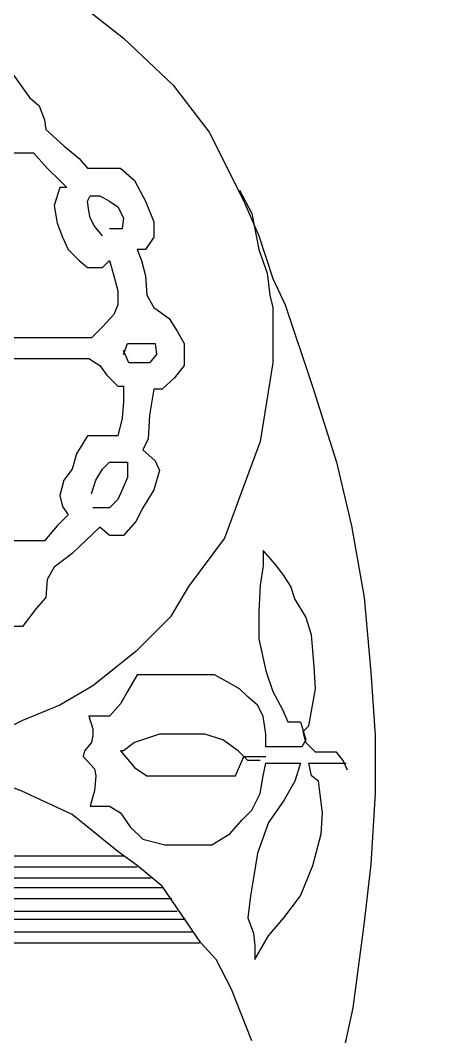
# Model space of a CAD drawing. Extents: x 731854 to 732444, y 4380981 to 4382008.
# Drawn here: x 731897.76 to 731900.74, y 4381840.15 to 4381847.51 of the extents above; entities that cross this region are included whole.
import ezdxf

# ---------------------------------------------------------------- set-up
doc = ezdxf.new("R2010")
doc.units = 0
doc.layers.get('0').update_dxf_attribs({"linetype": 'CONTINUOUS'})

msp = doc.modelspace()

# ---------------------------------------------------------------- linework, layer by layer
at = {"color": 0, "linetype": 'CONTINUOUS'}
for p, q in [((731898.21, 4381847.61), (731898.5, 4381847.38)), ((731898.21, 4381847.61), (731898.5, 4381847.38)), ((731898.5, 4381847.38), (731898.86, 4381847.04)), ((731898.5, 4381847.38), (731898.86, 4381847.04)), ((731897.7, 4381847.12), (731897.82, 4381846.95)), ((731897.7, 4381847.12), (731897.82, 4381846.95)), ((731898.86, 4381847.04), (731899.12, 4381846.7)), ((731898.86, 4381847.04), (731899.12, 4381846.7)), ((731897.82, 4381846.95), (731897.89, 4381846.89)), ((731897.82, 4381846.95), (731897.89, 4381846.89)), ((731897.89, 4381846.89), (731897.93, 4381846.79)), ((731897.89, 4381846.89), (731897.93, 4381846.79)), ((731897.93, 4381846.79), (731897.94, 4381846.72)), ((731897.93, 4381846.79), (731897.94, 4381846.72)), ((731897.94, 4381846.72), (731898.07, 4381846.6)), ((731897.94, 4381846.72), (731898.07, 4381846.6)), ((731899.12, 4381846.7), (731899.37, 4381846.2)), ((731899.12, 4381846.7), (731899.37, 4381846.2)), ((731898.07, 4381846.6), (731898.18, 4381846.51)), ((731898.07, 4381846.6), (731898.18, 4381846.51)), ((731897.68, 4381846.55), (731897.77, 4381846.55)), ((731897.68, 4381846.55), (731897.77, 4381846.55)), ((731897.77, 4381846.55), (731897.85, 4381846.55)), ((731897.77, 4381846.55), (731897.85, 4381846.55)), ((731897.85, 4381846.55), (731897.95, 4381846.44)), ((731897.85, 4381846.55), (731897.95, 4381846.44)), ((731898.18, 4381846.51), (731898.24, 4381846.44)), ((731898.18, 4381846.51), (731898.24, 4381846.44)), ((731897.95, 4381846.44), (731898.04, 4381846.35)), ((731897.95, 4381846.44), (731898.04, 4381846.35)), ((731898.24, 4381846.44), (731898.29, 4381846.44)), ((731898.24, 4381846.44), (731898.29, 4381846.44)), ((731898.29, 4381846.44), (731898.36, 4381846.44)), ((731898.29, 4381846.44), (731898.36, 4381846.44)), ((731898.36, 4381846.44), (731898.48, 4381846.44)), ((731898.36, 4381846.44), (731898.48, 4381846.44)), ((731898.48, 4381846.44), (731898.58, 4381846.35)), ((731898.48, 4381846.44), (731898.58, 4381846.35)), ((731898.04, 4381846.3), (731898, 4381846.17)), ((731898.04, 4381846.3), (731898, 4381846.17)), ((731898.04, 4381846.35), (731898.09, 4381846.3)), ((731898.04, 4381846.35), (731898.09, 4381846.3)), ((731898.09, 4381846.3), (731898.04, 4381846.3)), ((731898.09, 4381846.3), (731898.04, 4381846.3)), ((731898.58, 4381846.35), (731898.66, 4381846.2)), ((731898.58, 4381846.35), (731898.66, 4381846.2)), ((731898.24, 4381846.2), (731898.26, 4381846.24)), ((731898.24, 4381846.2), (731898.26, 4381846.24)), ((731898.26, 4381846.24), (731898.33, 4381846.24)), ((731898.26, 4381846.24), (731898.33, 4381846.24)), ((731898.33, 4381846.24), (731898.4, 4381846.2)), ((731898.33, 4381846.24), (731898.4, 4381846.2)), ((731899.34, 4381846.28), (731899.43, 4381846.11)), ((731899.34, 4381846.28), (731899.43, 4381846.11)), ((731898, 4381846.17), (731898.02, 4381846.04)), ((731898, 4381846.17), (731898.02, 4381846.04)), ((731898.25, 4381846.13), (731898.24, 4381846.2)), ((731898.25, 4381846.13), (731898.24, 4381846.2)), ((731898.4, 4381846.2), (731898.46, 4381846.16)), ((731898.4, 4381846.2), (731898.46, 4381846.16)), ((731898.46, 4381846.16), (731898.5, 4381846.08)), ((731898.46, 4381846.16), (731898.5, 4381846.08)), ((731898.66, 4381846.2), (731898.72, 4381846.05)), ((731898.66, 4381846.2), (731898.72, 4381846.05)), ((731899.37, 4381846.2), (731899.48, 4381845.95)), ((731899.37, 4381846.2), (731899.48, 4381845.95)), ((731898.26, 4381846.08), (731898.25, 4381846.13)), ((731898.26, 4381846.08), (731898.25, 4381846.13)), ((731898.29, 4381846.02), (731898.26, 4381846.08)), ((731898.29, 4381846.02), (731898.26, 4381846.08)), ((731898.5, 4381846.08), (731898.49, 4381846)), ((731898.5, 4381846.08), (731898.49, 4381846)), ((731899.43, 4381846.11), (731899.48, 4381845.85)), ((731899.43, 4381846.11), (731899.48, 4381845.85)), ((731898.02, 4381846.04), (731898.06, 4381845.94)), ((731898.02, 4381846.04), (731898.06, 4381845.94)), ((731898.35, 4381845.95), (731898.29, 4381846.02)), ((731898.35, 4381845.95), (731898.29, 4381846.02)), ((731898.46, 4381846), (731898.4, 4381846)), ((731898.46, 4381846), (731898.4, 4381846)), ((731898.49, 4381846), (731898.46, 4381846)), ((731898.49, 4381846), (731898.46, 4381846)), ((731898.72, 4381846.05), (731898.72, 4381845.94)), ((731898.72, 4381846.05), (731898.72, 4381845.94)), ((731898.06, 4381845.94), (731898.1, 4381845.85)), ((731898.06, 4381845.94), (731898.1, 4381845.85)), ((731898.72, 4381845.94), (731898.66, 4381845.85)), ((731898.72, 4381845.94), (731898.66, 4381845.85)), ((731899.48, 4381845.95), (731899.58, 4381845.64)), ((731899.48, 4381845.95), (731899.58, 4381845.64)), ((731898.1, 4381845.85), (731898.18, 4381845.77)), ((731898.1, 4381845.85), (731898.18, 4381845.77)), ((731898.66, 4381845.85), (731898.6, 4381845.85)), ((731898.6, 4381845.85), (731898.63, 4381845.77)), ((731898.66, 4381845.85), (731898.6, 4381845.85)), ((731898.6, 4381845.85), (731898.63, 4381845.77)), ((731899.48, 4381845.85), (731899.54, 4381845.68)), ((731899.48, 4381845.85), (731899.54, 4381845.68)), ((731898.18, 4381845.77), (731898.24, 4381845.72)), ((731898.18, 4381845.77), (731898.24, 4381845.72)), ((731898.24, 4381845.72), (731898.29, 4381845.72)), ((731898.24, 4381845.72), (731898.29, 4381845.72)), ((731898.29, 4381845.72), (731898.35, 4381845.72)), ((731898.29, 4381845.72), (731898.35, 4381845.72)), ((731898.35, 4381845.72), (731898.4, 4381845.77)), ((731898.35, 4381845.72), (731898.4, 4381845.77)), ((731898.4, 4381845.77), (731898.43, 4381845.66)), ((731898.4, 4381845.77), (731898.43, 4381845.66)), ((731898.63, 4381845.77), (731898.66, 4381845.66)), ((731898.63, 4381845.77), (731898.66, 4381845.66)), ((731898.43, 4381845.66), (731898.46, 4381845.55)), ((731898.43, 4381845.66), (731898.46, 4381845.55)), ((731898.66, 4381845.66), (731898.67, 4381845.52)), ((731898.66, 4381845.66), (731898.67, 4381845.52)), ((731899.54, 4381845.68), (731899.56, 4381845.52)), ((731899.54, 4381845.68), (731899.56, 4381845.52)), ((731899.58, 4381845.64), (731899.67, 4381845.45)), ((731899.58, 4381845.64), (731899.67, 4381845.45)), ((731898.46, 4381845.55), (731898.46, 4381845.45)), ((731898.46, 4381845.55), (731898.46, 4381845.45)), ((731898.67, 4381845.52), (731898.72, 4381845.43)), ((731898.67, 4381845.52), (731898.72, 4381845.43)), ((731899.56, 4381845.52), (731899.58, 4381845.43)), ((731899.56, 4381845.52), (731899.58, 4381845.43)), ((731898.46, 4381845.45), (731898.43, 4381845.38)), ((731898.46, 4381845.45), (731898.43, 4381845.38)), ((731898.72, 4381845.43), (731898.83, 4381845.35)), ((731898.72, 4381845.43), (731898.83, 4381845.35)), ((731899.58, 4381845.43), (731899.58, 4381845.03)), ((731899.58, 4381845.43), (731899.58, 4381845.03)), ((731899.67, 4381845.45), (731899.87, 4381844.85)), ((731899.67, 4381845.45), (731899.87, 4381844.85)), ((731898.43, 4381845.38), (731898.35, 4381845.29)), ((731898.43, 4381845.38), (731898.35, 4381845.29)), ((731898.83, 4381845.35), (731898.89, 4381845.26)), ((731898.83, 4381845.35), (731898.89, 4381845.26)), ((731898.35, 4381845.29), (731898.27, 4381845.21)), ((731898.35, 4381845.29), (731898.27, 4381845.21)), ((731898.89, 4381845.26), (731898.94, 4381845.17)), ((731898.89, 4381845.26), (731898.94, 4381845.17)), ((731897.79, 4381845.21), (731897.69, 4381845.21)), ((731897.79, 4381845.21), (731897.69, 4381845.21)), ((731897.96, 4381845.21), (731897.79, 4381845.21)), ((731897.96, 4381845.21), (731897.79, 4381845.21)), ((731898.13, 4381845.21), (731897.96, 4381845.21)), ((731898.13, 4381845.21), (731897.96, 4381845.21)), ((731898.27, 4381845.21), (731898.13, 4381845.21)), ((731898.27, 4381845.21), (731898.13, 4381845.21)), ((731898.5, 4381845.09), (731898.53, 4381845.17)), ((731898.5, 4381845.09), (731898.53, 4381845.17)), ((731898.54, 4381845.03), (731898.5, 4381845.12)), ((731898.54, 4381845.03), (731898.5, 4381845.12)), ((731898.53, 4381845.17), (731898.58, 4381845.17)), ((731898.53, 4381845.17), (731898.58, 4381845.17)), ((731898.58, 4381845.17), (731898.66, 4381845.17)), ((731898.58, 4381845.17), (731898.66, 4381845.17)), ((731898.66, 4381845.17), (731898.73, 4381845.17)), ((731898.66, 4381845.17), (731898.73, 4381845.17)), ((731898.73, 4381845.17), (731898.74, 4381845.09)), ((731898.73, 4381845.17), (731898.74, 4381845.09)), ((731898.94, 4381845.17), (731898.94, 4381845.01)), ((731898.94, 4381845.17), (731898.94, 4381845.01)), ((731897.69, 4381845.06), (731897.79, 4381845.06)), ((731897.69, 4381845.06), (731897.79, 4381845.06)), ((731897.79, 4381845.06), (731897.97, 4381845.06)), ((731897.79, 4381845.06), (731897.97, 4381845.06)), ((731897.97, 4381845.06), (731898.15, 4381845.06)), ((731897.97, 4381845.06), (731898.15, 4381845.06)), ((731898.15, 4381845.06), (731898.25, 4381845.06)), ((731898.15, 4381845.06), (731898.25, 4381845.06)), ((731898.25, 4381845.06), (731898.33, 4381845.01)), ((731898.25, 4381845.06), (731898.33, 4381845.01)), ((731898.74, 4381845.09), (731898.69, 4381845.03)), ((731898.74, 4381845.09), (731898.69, 4381845.03)), ((731898.33, 4381845.01), (731898.38, 4381844.94)), ((731898.33, 4381845.01), (731898.38, 4381844.94)), ((731898.58, 4381845.03), (731898.54, 4381845.03)), ((731898.58, 4381845.03), (731898.54, 4381845.03)), ((731898.64, 4381845.03), (731898.58, 4381845.03)), ((731898.64, 4381845.03), (731898.58, 4381845.03)), ((731898.69, 4381845.03), (731898.64, 4381845.03)), ((731898.69, 4381845.03), (731898.64, 4381845.03)), ((731898.94, 4381845.01), (731898.87, 4381844.92)), ((731898.94, 4381845.01), (731898.87, 4381844.92)), ((731899.58, 4381845.03), (731899.49, 4381844.46)), ((731899.58, 4381845.03), (731899.49, 4381844.46)), ((731898.38, 4381844.94), (731898.46, 4381844.86)), ((731898.38, 4381844.94), (731898.46, 4381844.86)), ((731898.87, 4381844.92), (731898.78, 4381844.84)), ((731898.87, 4381844.92), (731898.78, 4381844.84)), ((731898.46, 4381844.86), (731898.5, 4381844.86)), ((731898.46, 4381844.86), (731898.5, 4381844.86)), ((731898.5, 4381844.86), (731898.5, 4381844.75)), ((731898.5, 4381844.86), (731898.5, 4381844.75)), ((731898.72, 4381844.84), (731898.69, 4381844.65)), ((731898.72, 4381844.84), (731898.69, 4381844.65)), ((731898.78, 4381844.84), (731898.72, 4381844.84)), ((731898.78, 4381844.84), (731898.72, 4381844.84)), ((731899.87, 4381844.85), (731900.04, 4381844.31)), ((731899.87, 4381844.85), (731900.04, 4381844.31)), ((731898.5, 4381844.75), (731898.49, 4381844.63)), ((731898.5, 4381844.75), (731898.49, 4381844.63)), ((731898.49, 4381844.63), (731898.46, 4381844.5)), ((731898.49, 4381844.63), (731898.46, 4381844.5)), ((731898.69, 4381844.65), (731898.68, 4381844.48)), ((731898.69, 4381844.65), (731898.68, 4381844.48)), ((731898.24, 4381844.5), (731898.16, 4381844.37)), ((731898.24, 4381844.5), (731898.16, 4381844.37)), ((731898.33, 4381844.5), (731898.24, 4381844.5)), ((731898.33, 4381844.5), (731898.24, 4381844.5)), ((731898.4, 4381844.5), (731898.33, 4381844.5)), ((731898.4, 4381844.5), (731898.33, 4381844.5)), ((731898.46, 4381844.5), (731898.4, 4381844.5)), ((731898.46, 4381844.5), (731898.4, 4381844.5)), ((731898.68, 4381844.48), (731898.64, 4381844.4)), ((731898.68, 4381844.48), (731898.64, 4381844.4)), ((731899.49, 4381844.46), (731899.35, 4381844.08)), ((731899.49, 4381844.46), (731899.35, 4381844.08)), ((731898.64, 4381844.4), (731898.73, 4381844.32)), ((731898.64, 4381844.4), (731898.73, 4381844.32)), ((731898.16, 4381844.37), (731898.13, 4381844.26)), ((731898.16, 4381844.37), (731898.13, 4381844.26)), ((731898.35, 4381844.26), (731898.4, 4381844.31)), ((731898.35, 4381844.26), (731898.4, 4381844.31)), ((731898.4, 4381844.31), (731898.47, 4381844.31)), ((731898.4, 4381844.31), (731898.47, 4381844.31)), ((731898.47, 4381844.31), (731898.53, 4381844.31)), ((731898.47, 4381844.31), (731898.53, 4381844.31)), ((731898.53, 4381844.31), (731898.53, 4381844.2)), ((731898.53, 4381844.31), (731898.53, 4381844.2)), ((731898.73, 4381844.32), (731898.76, 4381844.25)), ((731898.73, 4381844.32), (731898.76, 4381844.25)), ((731900.04, 4381844.31), (731900.15, 4381843.85)), ((731900.04, 4381844.31), (731900.15, 4381843.85)), ((731898.13, 4381844.26), (731898.07, 4381844.18)), ((731898.13, 4381844.26), (731898.07, 4381844.18)), ((731898.3, 4381844.18), (731898.35, 4381844.26)), ((731898.3, 4381844.18), (731898.35, 4381844.26)), ((731898.76, 4381844.25), (731898.72, 4381844.11)), ((731898.76, 4381844.25), (731898.72, 4381844.11)), ((731898.07, 4381844.18), (731898.04, 4381844.07)), ((731898.07, 4381844.18), (731898.04, 4381844.07)), ((731898.27, 4381844.08), (731898.3, 4381844.18)), ((731898.27, 4381844.08), (731898.3, 4381844.18)), ((731898.53, 4381844.2), (731898.49, 4381844.11)), ((731898.53, 4381844.2), (731898.49, 4381844.11)), ((731898.49, 4381844.11), (731898.46, 4381844.04)), ((731898.49, 4381844.11), (731898.46, 4381844.04)), ((731898.72, 4381844.11), (731898.64, 4381843.98)), ((731898.72, 4381844.11), (731898.64, 4381843.98)), ((731899.35, 4381844.08), (731899.23, 4381843.76)), ((731899.35, 4381844.08), (731899.23, 4381843.76)), ((731898.04, 4381844.07), (731898.06, 4381843.99)), ((731898.04, 4381844.07), (731898.06, 4381843.99)), ((731898.46, 4381844.04), (731898.4, 4381843.98)), ((731898.46, 4381844.04), (731898.4, 4381843.98)), ((731898.06, 4381843.99), (731898.1, 4381843.93)), ((731898.06, 4381843.99), (731898.1, 4381843.93)), ((731898.3, 4381843.98), (731898.28, 4381843.98)), ((731898.3, 4381843.98), (731898.28, 4381843.98)), ((731898.35, 4381843.98), (731898.3, 4381843.98)), ((731898.35, 4381843.98), (731898.3, 4381843.98)), ((731898.4, 4381843.98), (731898.35, 4381843.98)), ((731898.4, 4381843.98), (731898.35, 4381843.98)), ((731898.64, 4381843.98), (731898.59, 4381843.88)), ((731898.64, 4381843.98), (731898.59, 4381843.88)), ((731898.1, 4381843.93), (731898.02, 4381843.85)), ((731898.1, 4381843.93), (731898.02, 4381843.85)), ((731898.59, 4381843.88), (731898.5, 4381843.78)), ((731898.59, 4381843.88), (731898.5, 4381843.78)), ((731898.02, 4381843.85), (731897.93, 4381843.74)), ((731898.02, 4381843.85), (731897.93, 4381843.74)), ((731898.33, 4381843.84), (731898.13, 4381843.65)), ((731898.33, 4381843.84), (731898.13, 4381843.65)), ((731898.4, 4381843.78), (731898.33, 4381843.84)), ((731898.4, 4381843.78), (731898.33, 4381843.84)), ((731900.15, 4381843.85), (731900.24, 4381843.33)), ((731900.15, 4381843.85), (731900.24, 4381843.33)), ((731897.85, 4381843.74), (731897.69, 4381843.74)), ((731897.85, 4381843.74), (731897.69, 4381843.74)), ((731897.93, 4381843.74), (731897.85, 4381843.74)), ((731897.93, 4381843.74), (731897.85, 4381843.74)), ((731898.43, 4381843.78), (731898.4, 4381843.78)), ((731898.43, 4381843.78), (731898.4, 4381843.78)), ((731898.5, 4381843.78), (731898.43, 4381843.78)), ((731898.5, 4381843.78), (731898.43, 4381843.78)), ((731899.23, 4381843.76), (731898.97, 4381843.41)), ((731899.23, 4381843.76), (731898.97, 4381843.41)), ((731898.13, 4381843.65), (731898, 4381843.55)), ((731898.13, 4381843.65), (731898, 4381843.55)), ((731899.6, 4381843.57), (731899.51, 4381843.67)), ((731899.51, 4381843.67), (731899.51, 4381843.56)), ((731899.6, 4381843.57), (731899.51, 4381843.67)), ((731899.51, 4381843.67), (731899.51, 4381843.56)), ((731899.66, 4381843.49), (731899.6, 4381843.57)), ((731899.66, 4381843.49), (731899.6, 4381843.57)), ((731898, 4381843.55), (731897.95, 4381843.46)), ((731898, 4381843.55), (731897.95, 4381843.46)), ((731899.51, 4381843.56), (731899.49, 4381843.42)), ((731899.51, 4381843.56), (731899.49, 4381843.42)), ((731897.95, 4381843.46), (731897.94, 4381843.33)), ((731897.95, 4381843.46), (731897.94, 4381843.33)), ((731899.49, 4381843.42), (731899.48, 4381843.23)), ((731899.49, 4381843.42), (731899.48, 4381843.23)), ((731899.71, 4381843.41), (731899.66, 4381843.49)), ((731899.71, 4381843.41), (731899.66, 4381843.49)), ((731898.97, 4381843.41), (731898.84, 4381843.19)), ((731898.97, 4381843.41), (731898.84, 4381843.19)), ((731899.74, 4381843.32), (731899.71, 4381843.41)), ((731899.74, 4381843.32), (731899.71, 4381843.41)), ((731897.94, 4381843.33), (731897.87, 4381843.25)), ((731897.94, 4381843.33), (731897.87, 4381843.25)), ((731899.82, 4381843.19), (731899.74, 4381843.32)), ((731899.82, 4381843.19), (731899.74, 4381843.32)), ((731900.24, 4381843.33), (731900.29, 4381842.79)), ((731900.24, 4381843.33), (731900.29, 4381842.79)), ((731897.87, 4381843.25), (731897.77, 4381843.12)), ((731897.87, 4381843.25), (731897.77, 4381843.12)), ((731899.48, 4381843.23), (731899.48, 4381843.03)), ((731899.48, 4381843.23), (731899.48, 4381843.03)), ((731898.84, 4381843.19), (731898.59, 4381842.94)), ((731898.84, 4381843.19), (731898.59, 4381842.94)), ((731899.86, 4381843.06), (731899.82, 4381843.19)), ((731899.86, 4381843.06), (731899.82, 4381843.19)), ((731897.77, 4381843.12), (731897.68, 4381843.12)), ((731897.77, 4381843.12), (731897.68, 4381843.12)), ((731899.88, 4381842.83), (731899.86, 4381843.06)), ((731899.88, 4381842.83), (731899.86, 4381843.06)), ((731899.48, 4381843.03), (731899.53, 4381842.8)), ((731899.48, 4381843.03), (731899.53, 4381842.8)), ((731898.59, 4381842.94), (731898.28, 4381842.69)), ((731898.59, 4381842.94), (731898.28, 4381842.69)), ((731899.89, 4381842.67), (731899.88, 4381842.83)), ((731899.89, 4381842.67), (731899.88, 4381842.83)), ((731898.6, 4381842.77), (731898.53, 4381842.65)), ((731898.6, 4381842.77), (731898.53, 4381842.65)), ((731898.68, 4381842.77), (731898.6, 4381842.77)), ((731898.68, 4381842.77), (731898.6, 4381842.77)), ((731898.8, 4381842.77), (731898.68, 4381842.77)), ((731898.8, 4381842.77), (731898.68, 4381842.77)), ((731898.96, 4381842.77), (731898.8, 4381842.77)), ((731898.96, 4381842.77), (731898.8, 4381842.77)), ((731899.16, 4381842.77), (731898.96, 4381842.77)), ((731899.16, 4381842.77), (731898.96, 4381842.77)), ((731899.25, 4381842.72), (731899.16, 4381842.77)), ((731899.25, 4381842.72), (731899.16, 4381842.77)), ((731899.53, 4381842.8), (731899.58, 4381842.65)), ((731899.53, 4381842.8), (731899.58, 4381842.65)), ((731900.29, 4381842.79), (731900.32, 4381842.33)), ((731900.29, 4381842.79), (731900.32, 4381842.33)), ((731898.28, 4381842.69), (731898.04, 4381842.55)), ((731898.28, 4381842.69), (731898.04, 4381842.55)), ((731899.34, 4381842.67), (731899.25, 4381842.72)), ((731899.34, 4381842.67), (731899.25, 4381842.72)), ((731898.53, 4381842.65), (731898.48, 4381842.56)), ((731898.53, 4381842.65), (731898.48, 4381842.56)), ((731899.4, 4381842.61), (731899.34, 4381842.67)), ((731899.4, 4381842.61), (731899.34, 4381842.67)), ((731899.47, 4381842.55), (731899.4, 4381842.61)), ((731899.47, 4381842.55), (731899.4, 4381842.61)), ((731899.58, 4381842.65), (731899.65, 4381842.52)), ((731899.58, 4381842.65), (731899.65, 4381842.52)), ((731899.84, 4381842.4), (731899.89, 4381842.67)), ((731899.84, 4381842.4), (731899.89, 4381842.67)), ((731898.04, 4381842.55), (731897.77, 4381842.44)), ((731898.04, 4381842.55), (731897.77, 4381842.44)), ((731898.48, 4381842.56), (731898.4, 4381842.47)), ((731898.48, 4381842.56), (731898.4, 4381842.47)), ((731899.51, 4381842.47), (731899.47, 4381842.55)), ((731899.51, 4381842.47), (731899.47, 4381842.55)), ((731898.3, 4381842.47), (731898.25, 4381842.47)), ((731898.25, 4381842.47), (731898.28, 4381842.38)), ((731898.3, 4381842.47), (731898.25, 4381842.47)), ((731898.25, 4381842.47), (731898.28, 4381842.38)), ((731898.35, 4381842.47), (731898.3, 4381842.47)), ((731898.35, 4381842.47), (731898.3, 4381842.47)), ((731898.4, 4381842.47), (731898.35, 4381842.47)), ((731898.4, 4381842.47), (731898.35, 4381842.47)), ((731899.53, 4381842.34), (731899.51, 4381842.47)), ((731899.53, 4381842.34), (731899.51, 4381842.47)), ((731899.65, 4381842.52), (731899.69, 4381842.43)), ((731899.65, 4381842.52), (731899.69, 4381842.43)), ((731897.77, 4381842.44), (731897.57, 4381842.34)), ((731897.77, 4381842.44), (731897.57, 4381842.34)), ((731899.69, 4381842.43), (731899.78, 4381842.43)), ((731899.69, 4381842.43), (731899.78, 4381842.43)), ((731899.78, 4381842.43), (731899.82, 4381842.3)), ((731899.78, 4381842.43), (731899.82, 4381842.3)), ((731899.8, 4381842.36), (731899.84, 4381842.4)), ((731899.8, 4381842.36), (731899.84, 4381842.4)), ((731898.28, 4381842.33), (731898.27, 4381842.28)), ((731898.28, 4381842.33), (731898.27, 4381842.28)), ((731898.28, 4381842.38), (731898.28, 4381842.33)), ((731898.28, 4381842.38), (731898.28, 4381842.33)), ((731898.76, 4381842.34), (731898.58, 4381842.28)), ((731898.76, 4381842.34), (731898.58, 4381842.28)), ((731898.86, 4381842.34), (731898.76, 4381842.34)), ((731898.86, 4381842.34), (731898.76, 4381842.34)), ((731898.94, 4381842.34), (731898.86, 4381842.34)), ((731898.94, 4381842.34), (731898.86, 4381842.34)), ((731899.09, 4381842.34), (731898.94, 4381842.34)), ((731899.09, 4381842.34), (731898.94, 4381842.34)), ((731899.22, 4381842.3), (731899.09, 4381842.34)), ((731899.22, 4381842.3), (731899.09, 4381842.34)), ((731899.53, 4381842.25), (731899.53, 4381842.34)), ((731899.53, 4381842.25), (731899.53, 4381842.34)), ((731899.82, 4381842.28), (731899.8, 4381842.36)), ((731899.82, 4381842.28), (731899.8, 4381842.36)), ((731900.32, 4381842.33), (731900.32, 4381841.91)), ((731900.32, 4381842.33), (731900.32, 4381841.91)), ((731898.27, 4381842.28), (731898.22, 4381842.22)), ((731898.27, 4381842.28), (731898.22, 4381842.22)), ((731898.58, 4381842.28), (731898.5, 4381842.22)), ((731898.58, 4381842.28), (731898.5, 4381842.22)), ((731899.33, 4381842.22), (731899.22, 4381842.3)), ((731899.33, 4381842.22), (731899.22, 4381842.3)), ((731899.57, 4381842.25), (731899.53, 4381842.25)), ((731899.57, 4381842.25), (731899.53, 4381842.25)), ((731899.64, 4381842.25), (731899.57, 4381842.25)), ((731899.64, 4381842.25), (731899.57, 4381842.25)), ((731899.73, 4381842.25), (731899.64, 4381842.25)), ((731899.73, 4381842.25), (731899.64, 4381842.25)), ((731899.79, 4381842.25), (731899.73, 4381842.25)), ((731899.79, 4381842.25), (731899.73, 4381842.25)), ((731899.82, 4381842.3), (731899.79, 4381842.25)), ((731899.82, 4381842.3), (731899.79, 4381842.25)), ((731899.89, 4381842.21), (731899.82, 4381842.28)), ((731899.89, 4381842.21), (731899.82, 4381842.28)), ((731898.22, 4381842.22), (731898.21, 4381842.18)), ((731898.22, 4381842.22), (731898.21, 4381842.18)), ((731898.21, 4381842.18), (731898.29, 4381842.09)), ((731898.21, 4381842.18), (731898.29, 4381842.09)), ((731898.5, 4381842.22), (731898.48, 4381842.22)), ((731898.48, 4381842.22), (731898.58, 4381842.1)), ((731898.5, 4381842.22), (731898.48, 4381842.22)), ((731898.48, 4381842.22), (731898.58, 4381842.1)), ((731899.31, 4381842.04), (731899.37, 4381842.18)), ((731899.31, 4381842.04), (731899.37, 4381842.18)), ((731899.4, 4381842.15), (731899.33, 4381842.22)), ((731899.4, 4381842.15), (731899.33, 4381842.22)), ((731899.37, 4381842.18), (731899.47, 4381842.18)), ((731899.37, 4381842.18), (731899.47, 4381842.18)), ((731899.47, 4381842.18), (731899.53, 4381842.18)), ((731899.47, 4381842.18), (731899.53, 4381842.18)), ((731899.97, 4381842.21), (731899.89, 4381842.21)), ((731899.97, 4381842.21), (731899.89, 4381842.21)), ((731900.04, 4381842.21), (731899.97, 4381842.21)), ((731900.04, 4381842.21), (731899.97, 4381842.21)), ((731900.09, 4381842.15), (731900.04, 4381842.21)), ((731900.09, 4381842.15), (731900.04, 4381842.21)), ((731898.58, 4381842.1), (731898.67, 4381842.04)), ((731898.58, 4381842.1), (731898.67, 4381842.04)), ((731899.49, 4381842.15), (731899.4, 4381842.15)), ((731899.49, 4381842.15), (731899.4, 4381842.15)), ((731899.51, 4381842.04), (731899.53, 4381842.13)), ((731899.51, 4381842.04), (731899.53, 4381842.13)), ((731899.53, 4381842.13), (731899.63, 4381842.13)), ((731899.53, 4381842.13), (731899.63, 4381842.13)), ((731899.63, 4381842.13), (731899.71, 4381842.13)), ((731899.63, 4381842.13), (731899.71, 4381842.13)), ((731899.71, 4381842.13), (731899.78, 4381842.13)), ((731899.71, 4381842.13), (731899.78, 4381842.13)), ((731899.78, 4381842.13), (731899.74, 4381842)), ((731899.78, 4381842.13), (731899.74, 4381842)), ((731899.86, 4381842.04), (731899.84, 4381842.13)), ((731899.84, 4381842.13), (731899.94, 4381842.13)), ((731899.86, 4381842.04), (731899.84, 4381842.13)), ((731899.84, 4381842.13), (731899.94, 4381842.13)), ((731899.94, 4381842.13), (731900.02, 4381842.13)), ((731899.94, 4381842.13), (731900.02, 4381842.13)), ((731900.02, 4381842.13), (731900.11, 4381842.13)), ((731900.02, 4381842.13), (731900.11, 4381842.13)), ((731900.12, 4381842.08), (731900.09, 4381842.15)), ((731900.12, 4381842.08), (731900.09, 4381842.15)), ((731897.76, 4381841.93), (731897.36, 4381842.08)), ((731897.76, 4381841.93), (731897.36, 4381842.08)), ((731898.29, 4381842.09), (731898.3, 4381842.04)), ((731898.29, 4381842.09), (731898.3, 4381842.04)), ((731898.3, 4381842.04), (731898.29, 4381841.93)), ((731898.3, 4381842.04), (731898.29, 4381841.93)), ((731898.67, 4381842.04), (731898.79, 4381842.04)), ((731898.67, 4381842.04), (731898.79, 4381842.04)), ((731898.79, 4381842.04), (731898.92, 4381842.04)), ((731898.79, 4381842.04), (731898.92, 4381842.04)), ((731898.92, 4381842.04), (731899.04, 4381842.04)), ((731898.92, 4381842.04), (731899.04, 4381842.04)), ((731899.04, 4381842.04), (731899.14, 4381842.04)), ((731899.04, 4381842.04), (731899.14, 4381842.04)), ((731899.14, 4381842.04), (731899.23, 4381842.04)), ((731899.14, 4381842.04), (731899.23, 4381842.04)), ((731899.23, 4381842.04), (731899.31, 4381842.04)), ((731899.23, 4381842.04), (731899.31, 4381842.04)), ((731899.49, 4381841.91), (731899.51, 4381842.04)), ((731899.49, 4381841.91), (731899.51, 4381842.04)), ((731899.91, 4381842), (731899.86, 4381842.04)), ((731899.91, 4381842), (731899.86, 4381842.04)), ((731899.74, 4381842), (731899.66, 4381841.86)), ((731899.74, 4381842), (731899.66, 4381841.86)), ((731899.94, 4381841.77), (731899.91, 4381842)), ((731899.94, 4381841.77), (731899.91, 4381842)), ((731898.13, 4381841.76), (731897.76, 4381841.93)), ((731898.13, 4381841.76), (731897.76, 4381841.93)), ((731898.28, 4381841.89), (731898.26, 4381841.82)), ((731898.28, 4381841.89), (731898.26, 4381841.82)), ((731898.29, 4381841.93), (731898.28, 4381841.89)), ((731898.29, 4381841.93), (731898.28, 4381841.89)), ((731899.43, 4381841.79), (731899.49, 4381841.91)), ((731899.43, 4381841.79), (731899.49, 4381841.91)), ((731900.32, 4381841.91), (731900.29, 4381841.4)), ((731900.32, 4381841.91), (731900.29, 4381841.4)), ((731898.26, 4381841.82), (731898.35, 4381841.82)), ((731898.26, 4381841.82), (731898.35, 4381841.82)), ((731898.35, 4381841.82), (731898.4, 4381841.82)), ((731898.35, 4381841.82), (731898.4, 4381841.82)), ((731898.4, 4381841.82), (731898.48, 4381841.77)), ((731898.4, 4381841.82), (731898.48, 4381841.77)), ((731899.66, 4381841.86), (731899.55, 4381841.7)), ((731899.66, 4381841.86), (731899.55, 4381841.7)), ((731898.46, 4381841.49), (731898.13, 4381841.76)), ((731898.46, 4381841.49), (731898.13, 4381841.76)), ((731898.48, 4381841.77), (731898.55, 4381841.67)), ((731898.48, 4381841.77), (731898.55, 4381841.67)), ((731899.36, 4381841.72), (731899.43, 4381841.79)), ((731899.36, 4381841.72), (731899.43, 4381841.79)), ((731899.93, 4381841.62), (731899.94, 4381841.77)), ((731899.93, 4381841.62), (731899.94, 4381841.77)), ((731898.55, 4381841.67), (731898.64, 4381841.58)), ((731898.55, 4381841.67), (731898.64, 4381841.58)), ((731899.27, 4381841.62), (731899.36, 4381841.72)), ((731899.27, 4381841.62), (731899.36, 4381841.72)), ((731899.55, 4381841.7), (731899.47, 4381841.48)), ((731899.55, 4381841.7), (731899.47, 4381841.48)), ((731898.64, 4381841.58), (731898.8, 4381841.54)), ((731898.64, 4381841.58), (731898.8, 4381841.54)), ((731899.14, 4381841.54), (731899.27, 4381841.62)), ((731899.14, 4381841.54), (731899.27, 4381841.62)), ((731899.87, 4381841.39), (731899.93, 4381841.62)), ((731899.87, 4381841.39), (731899.93, 4381841.62)), ((731898.8, 4381841.54), (731898.96, 4381841.54)), ((731898.8, 4381841.54), (731898.96, 4381841.54)), ((731898.96, 4381841.54), (731899.14, 4381841.54)), ((731898.96, 4381841.54), (731899.14, 4381841.54)), ((731897.49, 4381841.46), (731898.33, 4381841.46)), ((731897.49, 4381841.46), (731898.33, 4381841.46)), ((731898.33, 4381841.46), (731898.5, 4381841.46)), ((731898.33, 4381841.46), (731898.5, 4381841.46)), ((731898.6, 4381841.39), (731898.46, 4381841.49)), ((731898.6, 4381841.39), (731898.46, 4381841.49)), ((731899.47, 4381841.48), (731899.44, 4381841.3)), ((731899.47, 4381841.48), (731899.44, 4381841.3)), ((731897.53, 4381841.38), (731898.6, 4381841.38)), ((731897.53, 4381841.38), (731898.6, 4381841.38)), ((731898.78, 4381841.24), (731898.6, 4381841.39)), ((731898.78, 4381841.24), (731898.6, 4381841.39)), ((731899.78, 4381841.17), (731899.87, 4381841.39)), ((731899.78, 4381841.17), (731899.87, 4381841.39)), ((731900.29, 4381841.4), (731900.24, 4381840.98)), ((731900.29, 4381841.4), (731900.24, 4381840.98)), ((731897.53, 4381841.3), (731898.7, 4381841.3)), ((731897.53, 4381841.3), (731898.7, 4381841.3)), ((731899.44, 4381841.3), (731899.42, 4381841.17)), ((731899.44, 4381841.3), (731899.42, 4381841.17)), ((731897.53, 4381841.23), (731898.78, 4381841.23)), ((731897.53, 4381841.23), (731898.78, 4381841.23)), ((731899.06, 4381840.83), (731898.78, 4381841.24)), ((731899.06, 4381840.83), (731898.78, 4381841.24)), ((731897.53, 4381841.15), (731898.85, 4381841.15)), ((731897.53, 4381841.15), (731898.85, 4381841.15)), ((731899.42, 4381841.17), (731899.4, 4381841.01)), ((731899.42, 4381841.17), (731899.4, 4381841.01)), ((731899.66, 4381841.01), (731899.78, 4381841.17)), ((731899.66, 4381841.01), (731899.78, 4381841.17)), ((731897.53, 4381841.06), (731898.89, 4381841.06)), ((731897.53, 4381841.06), (731898.89, 4381841.06)), ((731897.53, 4381841), (731898.95, 4381841)), ((731897.53, 4381841), (731898.95, 4381841)), ((731899.4, 4381841.01), (731899.44, 4381840.9)), ((731899.4, 4381841.01), (731899.44, 4381840.9)), ((731899.55, 4381840.88), (731899.66, 4381841.01)), ((731899.55, 4381840.88), (731899.66, 4381841.01)), ((731900.24, 4381840.98), (731900.16, 4381840.36)), ((731900.24, 4381840.98), (731900.16, 4381840.36)), ((731897.53, 4381840.91), (731899, 4381840.91)), ((731897.53, 4381840.91), (731899, 4381840.91)), ((731899.44, 4381840.9), (731899.45, 4381840.81)), ((731899.44, 4381840.9), (731899.45, 4381840.81)), ((731899.45, 4381840.71), (731899.55, 4381840.88)), ((731899.45, 4381840.71), (731899.55, 4381840.88)), ((731897.53, 4381840.83), (731899.05, 4381840.83)), ((731897.53, 4381840.83), (731899.05, 4381840.83)), ((731899.17, 4381840.71), (731899.06, 4381840.83)), ((731899.17, 4381840.71), (731899.06, 4381840.83)), ((731899.45, 4381840.81), (731899.45, 4381840.71)), ((731899.45, 4381840.81), (731899.45, 4381840.71)), ((731899.28, 4381840.5), (731899.17, 4381840.71)), ((731899.28, 4381840.5), (731899.17, 4381840.71)), ((731899.43, 4381840.12), (731899.28, 4381840.5)), ((731899.43, 4381840.12), (731899.28, 4381840.5)), ((731900.16, 4381840.36), (731900.04, 4381839.82)), ((731900.16, 4381840.36), (731900.04, 4381839.82))]:
    msp.add_line(p, q, dxfattribs=at)

# ---------------------------------------------------------------- meshes
mesh = msp.add_polyface(dxfattribs=at)
corners = [(732162.5, 4380981), (731854.5, 4382007.5), (732444, 4380981), (732444, 4382007.5), (731854.5, 4380981)]
mesh.append_faces([[corners[k] for k in face] for face in [(0, 1, 4), (1, 0, 2, 3)]], dxfattribs={"vtx0": -1, "color": 0})
mesh = msp.add_polyface(dxfattribs=at)
corners = [(732145.58, 4381821), (732145.58, 4382001.5), (731864.5, 4382001.5), (731864.5, 4381821)]
mesh.append_faces([[corners[k] for k in face] for face in [(0, 1, 2, 3)]], dxfattribs={"color": 0})

doc.saveas('drawing.dxf')
